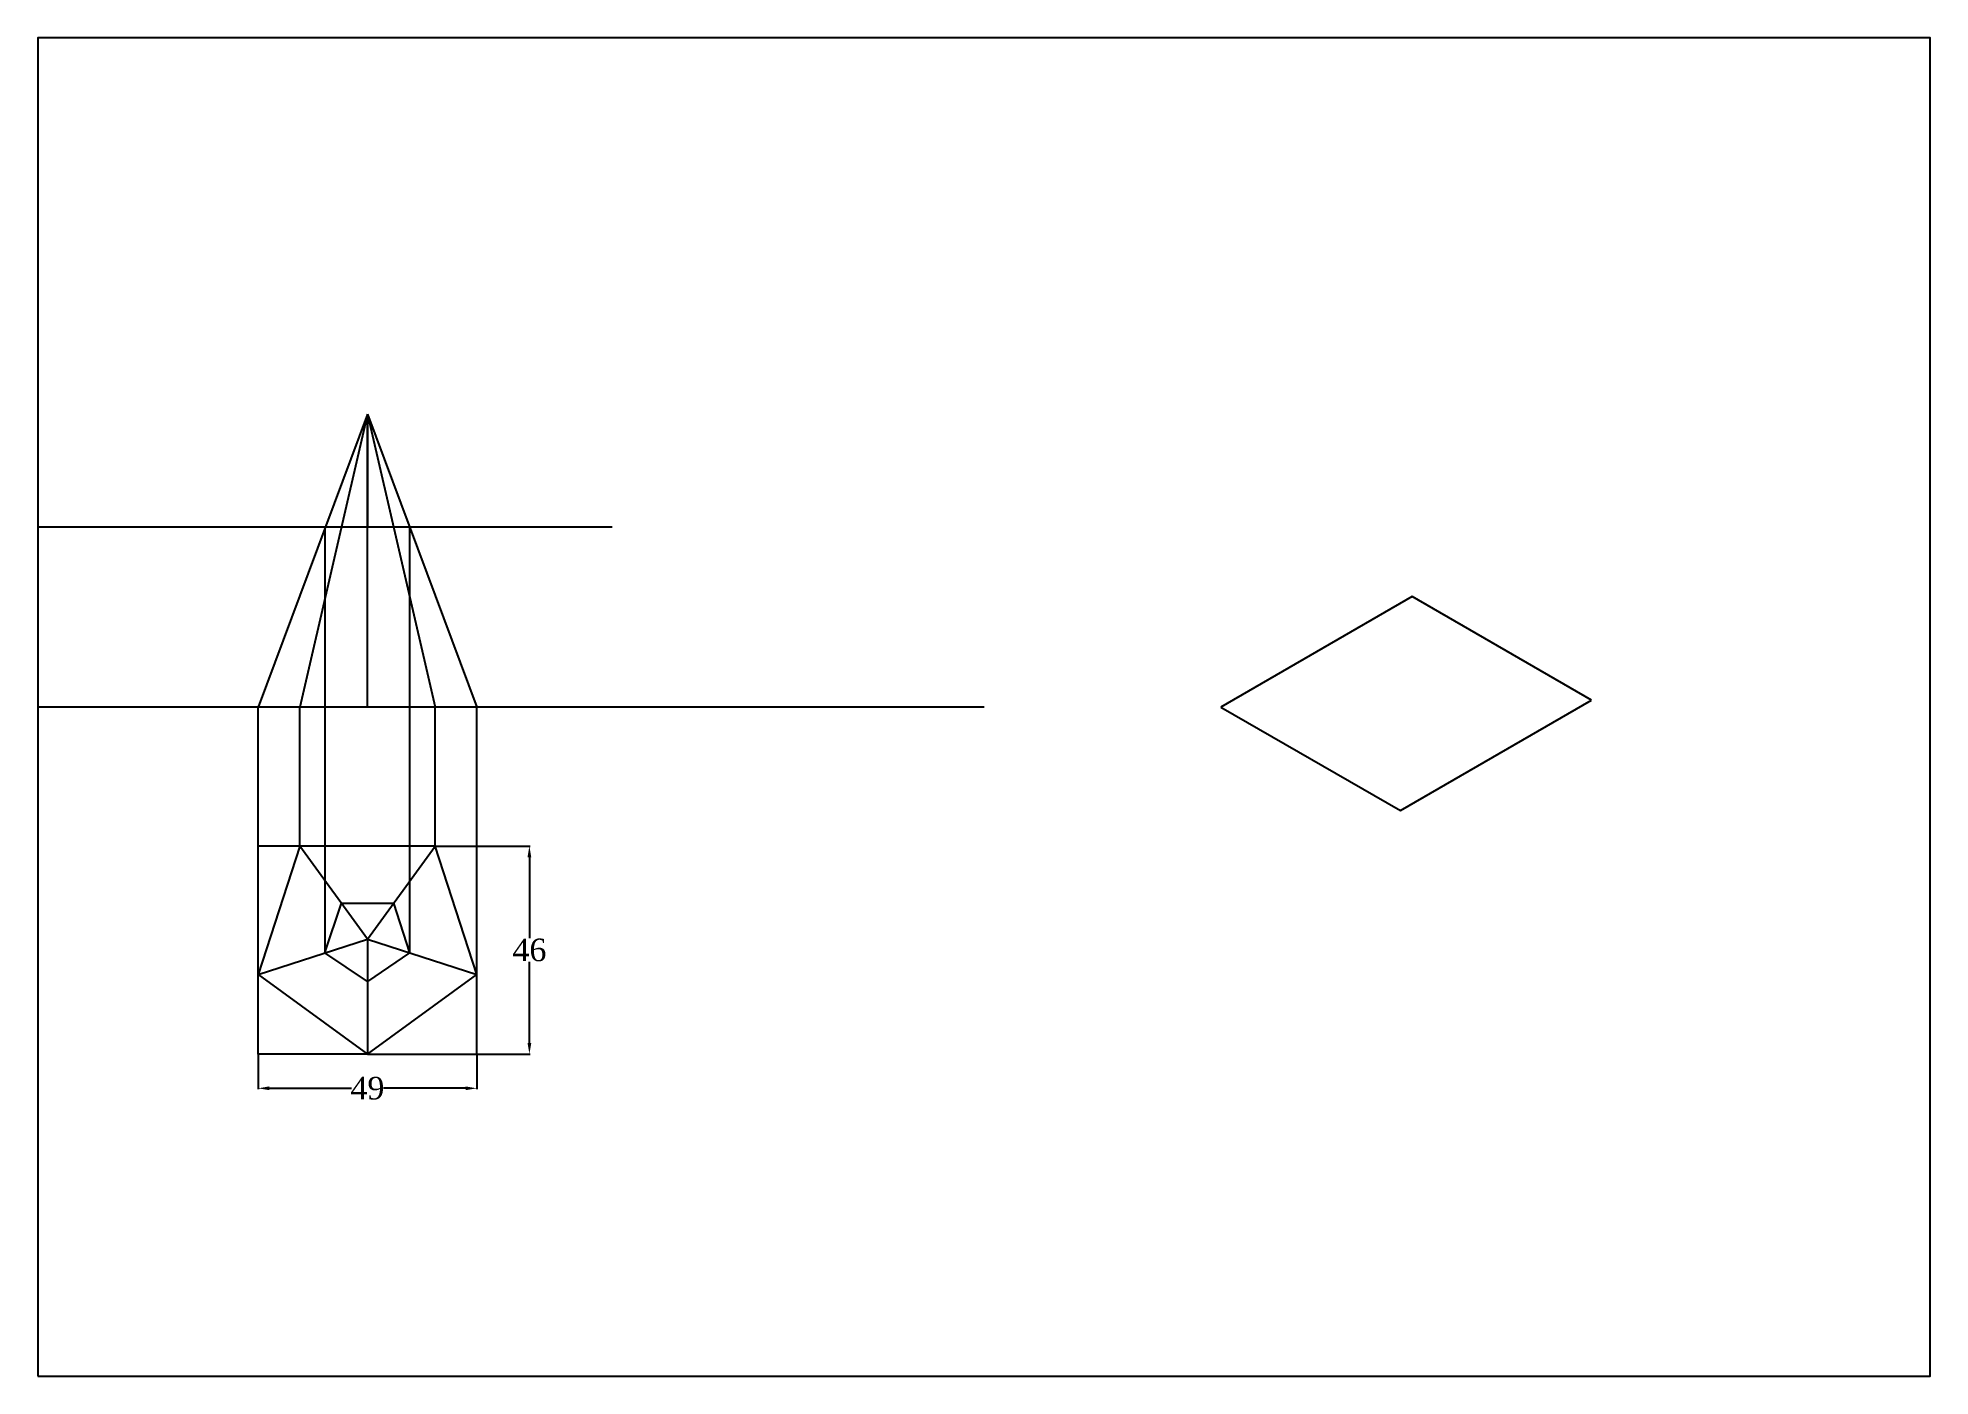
# Model space of a CAD drawing. Header units: millimetres. Extents: x 0 to 420, y 0 to 297.
import ezdxf

# ---------------------------------------------------------------- set-up
doc = ezdxf.new("R2010")
doc.units = ezdxf.units.MM
doc.header["$MEASUREMENT"] = 0
doc.styles.get("Standard").update_dxf_attribs({"font": 'times.ttf', "height": 5})
doc.dimstyles.get("Standard").update_dxf_attribs({"dimtxt": 5, "dimasz": 2.5, "dimexe": 0.18, "dimexo": 0.0625, "dimgap": 0.09, "dimtad": 0, "dimtih": 1, "dimtoh": 1, "dimdec": 0, "dimzin": 0, "dimdsep": 46, "dimtxsty": 'Standard', "dimcen": 0.09, "dimadec": 0, "dimazin": 0, "dimtfac": 1, "dimtdec": 0, "dimtofl": 0, "dimtmove": 0, "dimatfit": 3, "dimfxl": 1, "dimtolj": 1, "dimtzin": 0, "dimarcsym": 0})

# ---------------------------------------------------------------- blocks, each defined once
blk = doc.blocks.new('*D22')
at = {"color": 0, "lineweight": -2, "transparency": 16777216}
for p, q in [((97.48, 117.64), (109.28, 117.64)), ((109.1, 115.14), (109.1, 97.19)), ((109.1, 73.97), (109.1, 91.92)), ((97.48, 71.47), (109.28, 71.47))]:
    blk.add_line(p, q, dxfattribs=at)
at = {"color": 0, "transparency": 16777216}
for points in [[(108.68, 115.14), (109.52, 115.14), (109.1, 117.64)], [(108.68, 73.97), (109.52, 73.97), (109.1, 71.47)]]:
    blk.add_solid(points, dxfattribs=at)
at = {"layer": 'Defpoints', "color": 0, "transparency": 16777216}
for p in [(97.42, 117.64), (97.42, 71.47), (109.1, 71.47)]:
    blk.add_point(p, dxfattribs=at)
at = {"color": 0, "transparency": 16777216, "insert": (109.1, 94.56), "char_height": 5, "attachment_point": 5}
blk.add_mtext('\\A1;46', dxfattribs=at)
blk = doc.blocks.new('*D23')
at = {"color": 0, "lineweight": -2, "transparency": 16777216}
for p, q in [((48.88, 71.41), (48.88, 63.7)), ((97.42, 71.41), (97.42, 63.7)), ((51.38, 63.88), (69.58, 63.88)), ((94.92, 63.88), (76.71, 63.88))]:
    blk.add_line(p, q, dxfattribs=at)
at = {"color": 0, "transparency": 16777216}
for points in [[(51.38, 64.3), (51.38, 63.46), (48.88, 63.88)], [(94.92, 64.3), (94.92, 63.46), (97.42, 63.88)]]:
    blk.add_solid(points, dxfattribs=at)
at = {"layer": 'Defpoints', "color": 0, "transparency": 16777216}
for p in [(48.88, 71.47), (97.42, 71.47), (97.42, 63.88)]:
    blk.add_point(p, dxfattribs=at)
at = {"color": 0, "transparency": 16777216, "insert": (73.15, 63.88), "char_height": 5, "attachment_point": 5}
blk.add_mtext('\\A1;49', dxfattribs=at)

msp = doc.modelspace()

# ---------------------------------------------------------------- linework, layer by layer
for p, q in [((73.15, 213.5), (48.88, 148.5)), ((73.15, 213.5), (58.15, 148.5)), ((73.15, 148.5), (73.15, 213.5)), ((73.15, 213.5), (97.42, 148.5)), ((73.15, 213.5), (88.15, 148.5)), ((73.15, 213.5), (73.15, 188.5)), ((73.15, 213.5), (73.15, 188.5)), ((0, 188.5), (127.46, 188.5)), ((63.73, 188.5), (63.73, 93.93)), ((82.48, 188.5), (82.48, 93.96)), ((305.03, 173), (262.6, 148.5)), ((344.87, 150), (305.03, 173)), ((210, 148.5), (0, 148.5)), ((48.88, 89.11), (48.88, 148.5)), ((58.15, 117.64), (58.15, 148.5)), ((88.15, 117.64), (88.15, 148.5)), ((97.42, 89.11), (97.42, 148.5)), ((262.6, 148.5), (302.43, 125.5)), ((302.43, 125.5), (344.87, 150)), ((58.15, 117.64), (48.88, 117.64)), ((73.15, 96.99), (58.15, 117.64)), ((73.15, 96.99), (88.15, 117.64)), ((88.15, 117.64), (97.42, 117.64)), ((63.73, 93.93), (67.38, 104.93)), ((67.38, 104.93), (78.92, 104.93)), ((78.92, 104.93), (82.48, 93.96)), ((48.88, 89.11), (73.15, 96.99)), ((73.15, 96.99), (73.15, 71.47)), ((73.15, 96.99), (97.42, 89.11)), ((73.15, 87.57), (63.73, 93.93)), ((82.48, 93.96), (73.15, 87.57)), ((48.88, 71.47), (48.88, 89.11)), ((97.42, 71.47), (97.42, 89.11)), ((73.15, 71.47), (48.88, 71.47)), ((73.15, 71.47), (97.42, 71.47))]:
    msp.add_line(p, q)
for points in [[(0, 0), (420, 0), (420, 297), (0, 297)], [(88.15, 117.64), (58.15, 117.64), (48.88, 89.11), (73.15, 71.47), (97.42, 89.11)]]:
    msp.add_lwpolyline(points, close=True)

# ---------------------------------------------------------------- dimensions: what is measured, and where the dimension line sits
dim = msp.add_linear_dim(base=(109.1, 71.47), p1=(97.42, 117.64), p2=(97.42, 71.47), angle=90, dimstyle='Standard')
dim.commit()
dim.dimension.update_dxf_attribs({"geometry": '*D22', "text_midpoint": (109.1, 94.56)})
dim = msp.add_linear_dim(base=(97.42, 63.88), p1=(48.88, 71.47), p2=(97.42, 71.47), dimstyle='Standard')
dim.commit()
dim.dimension.update_dxf_attribs({"geometry": '*D23', "text_midpoint": (73.15, 63.88)})

doc.saveas('drawing.dxf')
